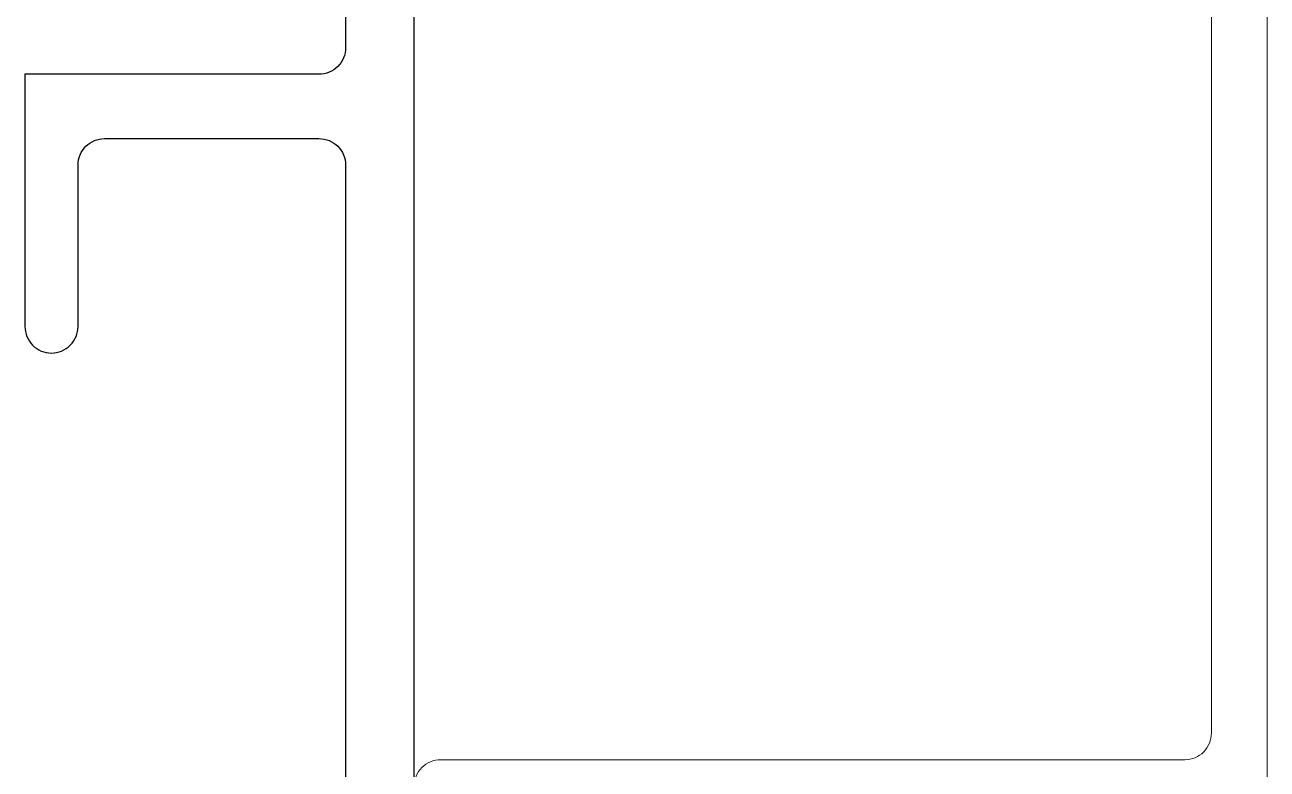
# Model space of a CAD drawing. Extents: x -138 to 168, y -127 to 80.
# Drawn here: x 10.827 to 12.276, y 48.464 to 49.332 of the extents above; entities that cross this region are included whole.
import ezdxf

# ---------------------------------------------------------------- set-up
doc = ezdxf.new("R2010")
doc.units = 0
doc.header["$MEASUREMENT"] = 0
doc.layers.get('0').update_dxf_attribs({"linetype": 'CONTINUOUS'})
doc.layers.add('ALUM-RED', color=1, linetype='CONTINUOUS', lineweight=9)
doc.layers.add('FRAME', color=1, linetype='CONTINUOUS')

# ---------------------------------------------------------------- blocks, each defined once
blk = doc.blocks.new('3809 BLOCK FRAME')
blk.add_lwpolyline([(-1.674, 0.454), (-4.425, 0.454)])
blk.add_lwpolyline([(-3.7713, 0.374), (-3.606, 0.374, -0.414214), (-3.575, 0.343), (-3.575, 0), (-3.281, 0, 0.414214), (-3.25, 0.031, 0.414214), (-3.281, 0.062), (-3.469, 0.062, -0.414214), (-3.5, 0.093), (-3.5, 0.343, -0.414214), (-3.469, 0.374), (-2.4167, 0.374, -0.5024)], format="xyb")

msp = doc.modelspace()

# ---------------------------------------------------------------- linework, layer by layer
at = {"layer": 'ALUM-RED'}
msp.add_lwpolyline([(11.2814, 48.4441, -0.414214), (11.3124, 48.4751), (12.1804, 48.4751, 0.414214), (12.2114, 48.5061), (12.2114, 50.1331, 0.414214), (12.2014, 50.1431), (11.6795, 50.1431, 0.440011), (11.6695, 50.1322), (11.6796, 50.0168, -0.440011), (11.6487, 49.9831), (11.4564, 49.9831, -0.691708), (11.4432, 50.0181), (11.5069, 50.0741, -0.395486), (11.5342, 50.0732), (11.5654, 50.042, 0.198912), (11.5725, 50.0391), (11.6105, 50.0391, 0.440011), (11.6205, 50.05), (11.6084, 50.1882, -0.440011), (11.6184, 50.1991), (12.2664, 50.1991, -0.414214), (12.2764, 50.1891), (12.2764, 48.3501, -0.414214)], format="xyb", dxfattribs=at)

# ---------------------------------------------------------------- block references
at = {"layer": 'FRAME', "rotation": 269.9999999999998}
msp.add_blockref('3809 BLOCK FRAME', (10.8274, 45.6991), dxfattribs=at)

doc.saveas('drawing.dxf')
